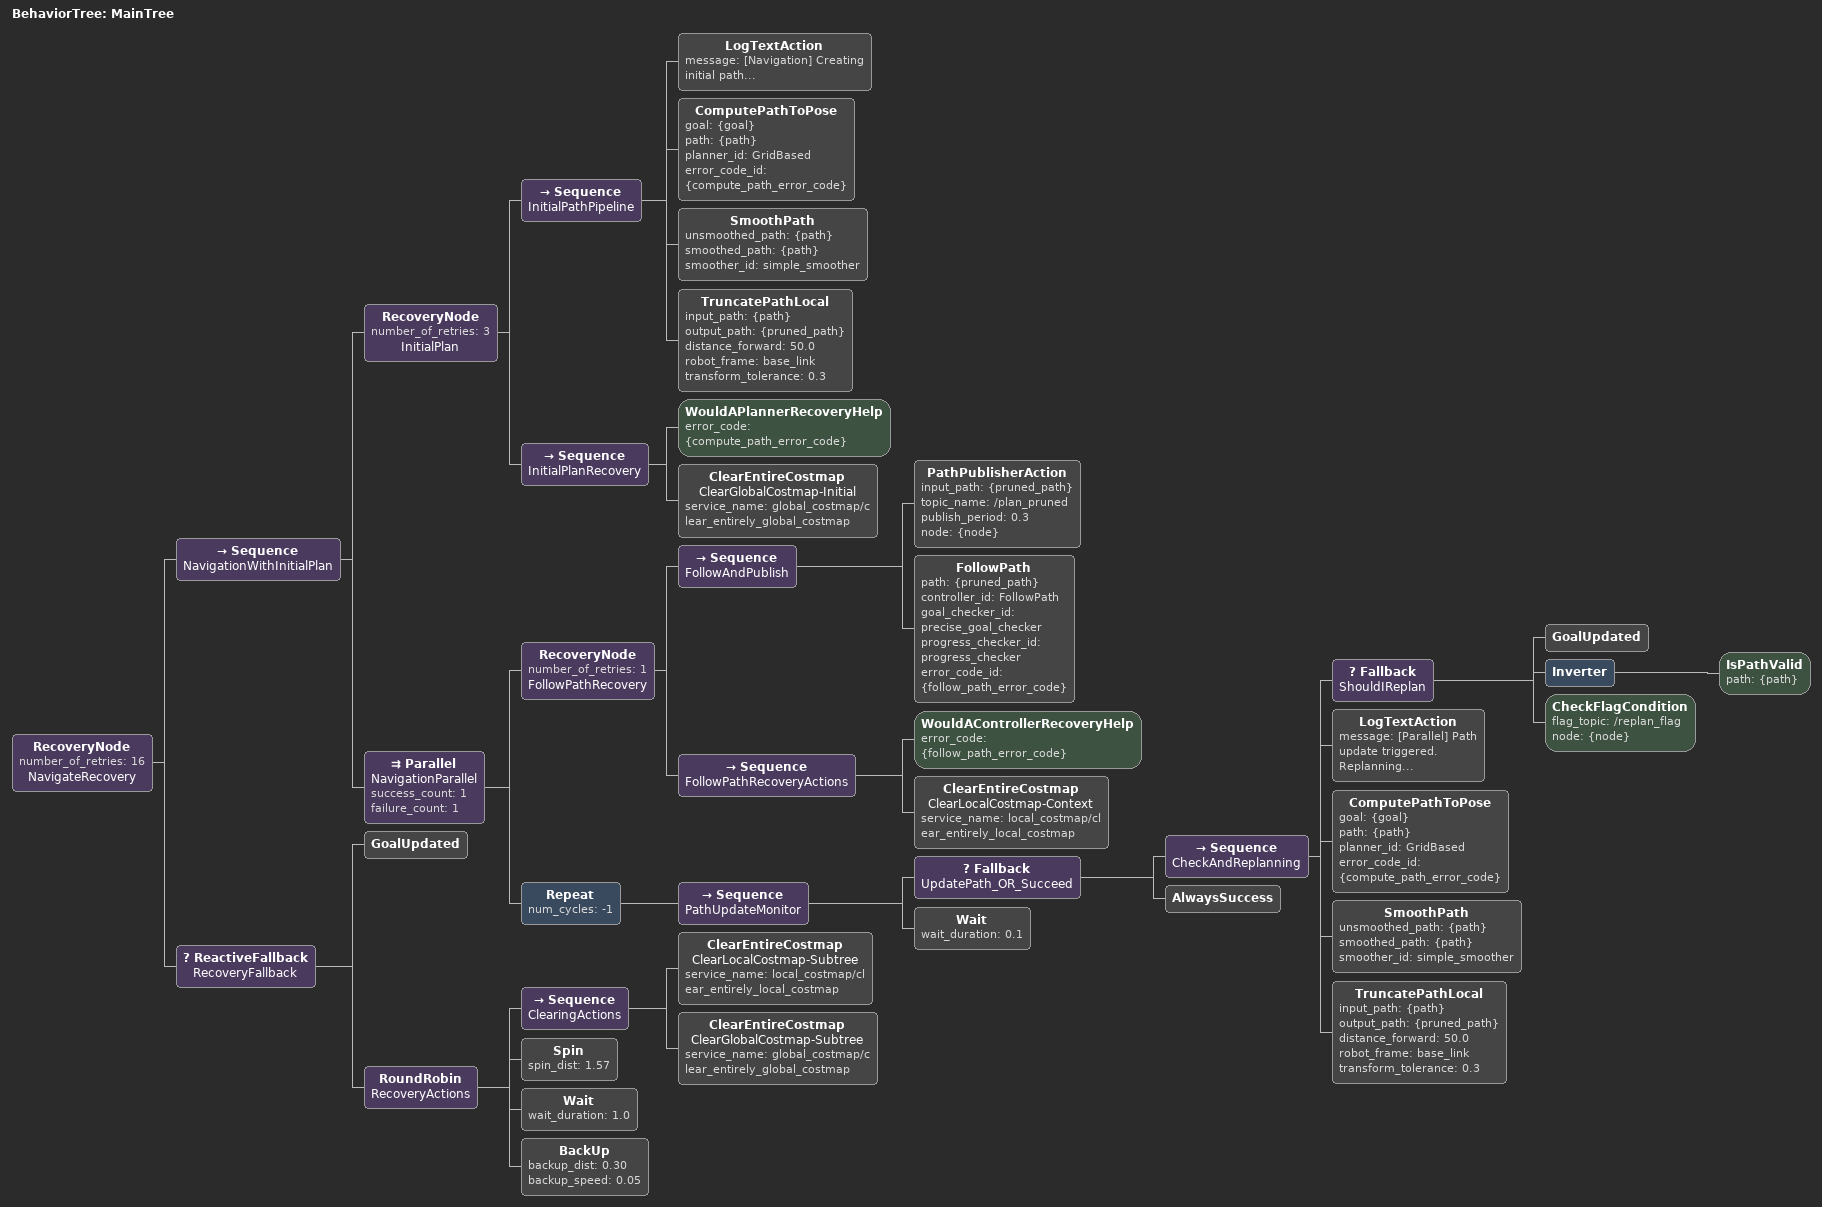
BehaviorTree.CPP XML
<root BTCPP_format="4" main_tree_to_execute="MainTree">
  <BehaviorTree ID="MainTree">
    <RecoveryNode number_of_retries="16" name="NavigateRecovery">
      <Sequence name="NavigationWithInitialPlan">

        <RecoveryNode number_of_retries="3" name="InitialPlan">
          <Sequence name="InitialPathPipeline">
            <LogTextAction message="[Navigation] Creating initial path..." />
            <ComputePathToPose goal="{goal}" path="{path}" planner_id="GridBased"
              error_code_id="{compute_path_error_code}" />
            <SmoothPath unsmoothed_path="{path}" smoothed_path="{path}"
              smoother_id="simple_smoother" />
            <TruncatePathLocal input_path="{path}" output_path="{pruned_path}"
              distance_forward="50.0" robot_frame="base_link" transform_tolerance="0.3" />
          </Sequence>
          <Sequence name="InitialPlanRecovery">
            <WouldAPlannerRecoveryHelp error_code="{compute_path_error_code}" />
            <ClearEntireCostmap name="ClearGlobalCostmap-Initial"
              service_name="global_costmap/clear_entirely_global_costmap" />
          </Sequence>
        </RecoveryNode>

        <Parallel name="NavigationParallel" success_count="1" failure_count="1">

          <RecoveryNode number_of_retries="1" name="FollowPathRecovery">
            <Sequence name="FollowAndPublish">
              <PathPublisherAction input_path="{pruned_path}" topic_name="/plan_pruned"
                publish_period="0.3" node="{node}" />
              <FollowPath path="{pruned_path}" controller_id="FollowPath"
                goal_checker_id="precise_goal_checker" progress_checker_id="progress_checker"
                error_code_id="{follow_path_error_code}" />
            </Sequence>
            <Sequence name="FollowPathRecoveryActions">
              <WouldAControllerRecoveryHelp error_code="{follow_path_error_code}" />
              <ClearEntireCostmap name="ClearLocalCostmap-Context"
                service_name="local_costmap/clear_entirely_local_costmap" />
            </Sequence>
          </RecoveryNode>

          <Repeat num_cycles="-1">
            <Sequence name="PathUpdateMonitor">
              <Fallback name="UpdatePath_OR_Succeed">
                <Sequence name="CheckAndReplanning">
                  <Fallback name="ShouldIReplan">
                    <GoalUpdated />
                    <Inverter>
                      <IsPathValid path="{path}" />
                    </Inverter>
                    <CheckFlagCondition flag_topic="/replan_flag" node="{node}" />
                  </Fallback>
                  <LogTextAction message="[Parallel] Path update triggered. Replanning..." />
                  <ComputePathToPose goal="{goal}" path="{path}" planner_id="GridBased"
                    error_code_id="{compute_path_error_code}" />
                  <SmoothPath unsmoothed_path="{path}" smoothed_path="{path}"
                    smoother_id="simple_smoother" />
                  <TruncatePathLocal input_path="{path}" output_path="{pruned_path}"
                    distance_forward="50.0" robot_frame="base_link" transform_tolerance="0.3" />
                </Sequence>
                <AlwaysSuccess />
              </Fallback>
              <Wait wait_duration="0.1" />
            </Sequence>
          </Repeat>
        </Parallel>
      </Sequence>

      <ReactiveFallback name="RecoveryFallback">
        <GoalUpdated />
        <RoundRobin name="RecoveryActions">
          <Sequence name="ClearingActions">
            <ClearEntireCostmap name="ClearLocalCostmap-Subtree"
              service_name="local_costmap/clear_entirely_local_costmap" />
            <ClearEntireCostmap name="ClearGlobalCostmap-Subtree"
              service_name="global_costmap/clear_entirely_global_costmap" />
          </Sequence>
          <Spin spin_dist="1.57" />
          <Wait wait_duration="1.0" />
          <BackUp backup_dist="0.30" backup_speed="0.05" />
        </RoundRobin>
      </ReactiveFallback>

    </RecoveryNode>
  </BehaviorTree>
</root>
